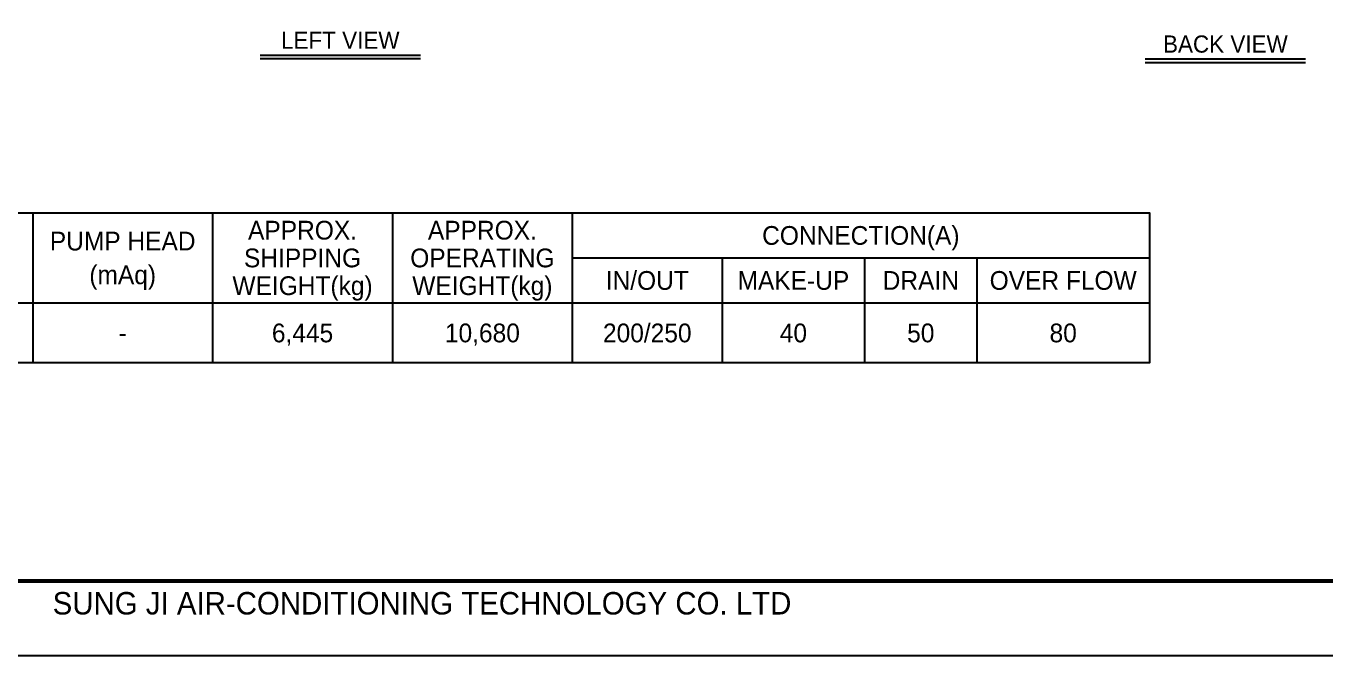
# Model space of a CAD drawing. Header units: millimetres. Extents: x 3475 to 35588, y 2916 to 25624.
# Drawn here: x 14631 to 27891, y 2916 to 9337 of the extents above; entities that cross this region are included whole.
import ezdxf
from ezdxf.enums import TextEntityAlignment as Align

# ---------------------------------------------------------------- set-up
doc = ezdxf.new("R2010")
doc.units = ezdxf.units.MM
for name, color, linetype in [('냉각탑_box', 1, 'Continuous'), ('냉각탑_form', 1, 'Continuous'), ('냉각탑_text', 3, 'Continuous')]:
    doc.layers.add(name, color=color, linetype=linetype)
doc.styles.add('돋움', font='Dotum.ttf')

# ---------------------------------------------------------------- blocks, each defined once
blk = doc.blocks.new('냉각탑form')
at = {"layer": 'Defpoints'}
blk.add_lwpolyline([(0, 297.07), (420.1, 297.07), (420.1, 0), (0, 0)], close=True, dxfattribs=at)
at = {"layer": '냉각탑_form', "const_width": 0.5}
blk.add_lwpolyline([(10, 287.07), (10, 10), (410.1, 10), (410.1, 287.07)], close=True, dxfattribs=at)
at = {"layer": '냉각탑_form', "style": '돋움'}
blk.add_text('SUNG JI AIR-CONDITIONING TECHNOLOGY CO. LTD', height=3.0007, dxfattribs=at).set_placement((149.5, 5.53))

msp = doc.modelspace()

# ---------------------------------------------------------------- linework, layer by layer
at = {"layer": '냉각탑_box'}
for p, q in [((17020, 9040.6), (18653.4, 9040.6)), ((17020, 9005.6), (18653.4, 9005.6)), ((26048.2, 9001.4), (27681.6, 9001.4)), ((26048.2, 8966.4), (27681.6, 8966.4)), ((14699.8, 7431.6), (14699.8, 5902.8)), ((16534.4, 7431.6), (16534.4, 5902.8)), ((18368.9, 7431.6), (18368.9, 5902.8)), ((20203.5, 7431.6), (20203.5, 5902.8)), ((20203.5, 6972.9), (26089.4, 6972.9)), ((21732.3, 6972.9), (21732.3, 5902.8)), ((23184.6, 6972.9), (23184.6, 5902.8)), ((24331.2, 6972.9), (24331.2, 5902.8)), ((9654.8, 6514.3), (26089.4, 6514.3))]:
    msp.add_line(p, q, dxfattribs=at)
msp.add_lwpolyline([(9654.8, 7431.6), (26089.4, 7431.6), (26089.4, 5902.8), (9654.8, 5902.8)], close=True, dxfattribs=at)

# ---------------------------------------------------------------- block references
at = {"layer": '냉각탑_form', "xscale": 76.44, "yscale": 76.44, "zscale": 76.44}
msp.add_blockref('냉각탑form', (3474.9, 2915.8), dxfattribs=at)

# ---------------------------------------------------------------- texts
at = {"layer": '냉각탑_text', "style": '돋움'}
for s, height, p in [('LEFT VIEW', 175, (17836.7, 9192.3)), ('BACK VIEW', 175, (26864.9, 9153.1)), ('APPROX.', 191.1, (17451.6, 7255.8)), ('APPROX.', 191.1, (19286.2, 7255.8)), ('CONNECTION(A)', 191.1, (23146.4, 7202.2)), ('PUMP HEAD', 191.1, (15617.1, 7144.9)), ('SHIPPING', 191.1, (17451.6, 6972.9)), ('OPERATING', 191.1, (19286.2, 6972.9)), ('(mAq)', 191.1, (15617.1, 6800.9)), ('WEIGHT(kg)', 191.1, (17451.6, 6690.1)), ('WEIGHT(kg)', 191.1, (19286.2, 6690.1)), ('IN/OUT', 191.1, (20967.9, 6743.6)), ('MAKE-UP', 191.1, (22458.5, 6743.6)), ('DRAIN', 191.1, (23757.9, 6743.6)), ('OVER FLOW', 191.1, (25210.3, 6743.6)), ('6,445', 191.1, (17451.6, 6208.5)), ('10,680', 191.1, (19286.2, 6208.5)), ('200/250', 191.1, (20967.9, 6208.5)), ('40', 191.1, (22458.5, 6208.5)), ('50', 191.1, (23757.9, 6208.5)), ('80', 191.1, (25210.3, 6208.5)), ('-', 191.1, (15617.1, 6208.5))]:
    msp.add_text(s, height=height, dxfattribs=at).set_placement(p, align=Align.MIDDLE_CENTER)

doc.saveas('drawing.dxf')
